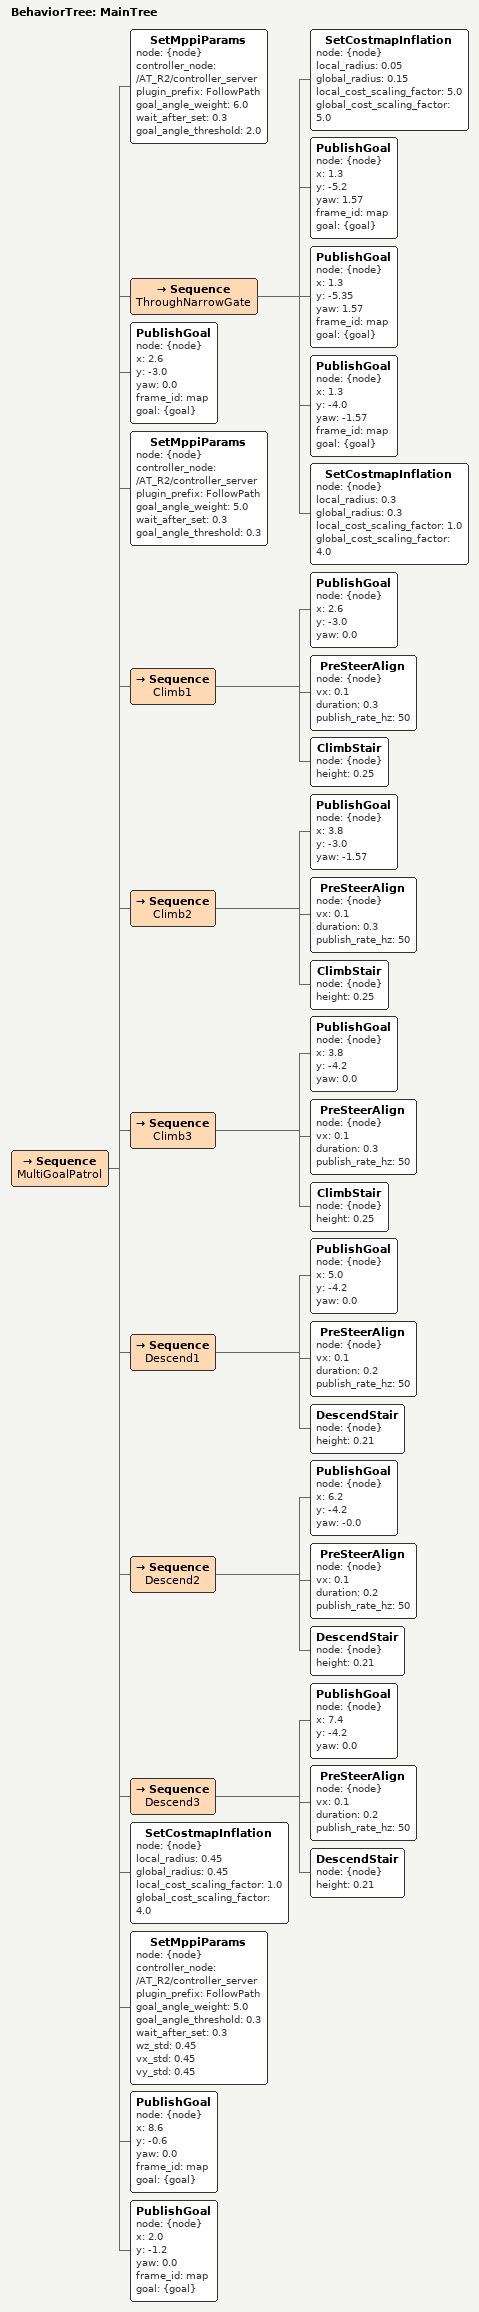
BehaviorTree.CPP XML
<?xml version="1.0"?>
<root BTCPP_format="4" main_tree_to_execute="MainTree">
  <BehaviorTree ID="MainTree">
    <Sequence name="MultiGoalPatrol">
      <!-- First goal -->
      <SetMppiParams node="{node}"
                controller_node="/AT_R2/controller_server"
                plugin_prefix="FollowPath"
                goal_angle_weight="6.0"
                wait_after_set="0.3"
                goal_angle_threshold="2.0"/>

      <Sequence name="ThroughNarrowGate">
        <SetCostmapInflation node="{node}"
                            local_radius="0.05"
                            global_radius="0.15"
                            local_cost_scaling_factor="5.0"
                            global_cost_scaling_factor="5.0"/>
        <PublishGoal node="{node}" x="1.3" y="-5.2" yaw="1.57" frame_id="map" goal="{goal}"/>
        <PublishGoal node="{node}" x="1.3" y="-5.35" yaw="1.57" frame_id="map" goal="{goal}"/>
        <PublishGoal node="{node}" x="1.3" y="-4.0" yaw="-1.57" frame_id="map" goal="{goal}"/>
        <SetCostmapInflation node="{node}"
                            local_radius="0.3"
                            global_radius="0.3"
                            local_cost_scaling_factor="1.0"
                            global_cost_scaling_factor="4.0"/>
      </Sequence>

      <PublishGoal node="{node}" x="2.6" y="-3.0" yaw="0.0" frame_id="map" goal="{goal}"/>
      <SetMppiParams node="{node}"
                controller_node="/AT_R2/controller_server"
                plugin_prefix="FollowPath"
                goal_angle_weight="5.0"
                wait_after_set="0.3"
                goal_angle_threshold="0.3"/>
      <!-- Second goal -->

      <Sequence name="Climb1">
        <PublishGoal node="{node}" x="2.6" y="-3.0" yaw="0.0"/>
        <PreSteerAlign node="{node}" vx="0.1" duration="0.3" publish_rate_hz="50"/>
        <ClimbStair node="{node}" height="0.25"/>
      </Sequence>

      <!-- Third goal -->
      <Sequence name="Climb2">
        <PublishGoal node="{node}" x="3.8" y="-3.0" yaw="-1.57"/>
        <PreSteerAlign node="{node}" vx="0.1" duration="0.3" publish_rate_hz="50"/>
        <ClimbStair node="{node}" height="0.25"/>
      </Sequence>
      <!-- Return to start -->
      <Sequence name="Climb3">
        <PublishGoal node="{node}" x="3.8" y="-4.2" yaw="0.0"/>
        <PreSteerAlign node="{node}" vx="0.1" duration="0.3" publish_rate_hz="50"/>
        <ClimbStair node="{node}" height="0.25"/>
      </Sequence>
      <Sequence name="Descend1">
        <PublishGoal node="{node}" x="5.0" y="-4.2" yaw="0.0"/>
        <PreSteerAlign node="{node}" vx="0.1" duration="0.2" publish_rate_hz="50"/>
        <DescendStair node="{node}" height="0.21"/>
      </Sequence>
      <Sequence name="Descend2">
        <PublishGoal node="{node}" x="6.2" y="-4.2" yaw="-0.0"/>
        <PreSteerAlign node="{node}" vx="0.1" duration="0.2" publish_rate_hz="50"/>
        <DescendStair node="{node}" height="0.21"/>
      </Sequence>
      <Sequence name="Descend3">
        <PublishGoal node="{node}" x="7.4" y="-4.2" yaw="0.0"/>
        <PreSteerAlign node="{node}" vx="0.1" duration="0.2" publish_rate_hz="50"/>
        <DescendStair node="{node}" height="0.21"/>
      </Sequence>

      <SetCostmapInflation node="{node}"
                    local_radius="0.45"
                    global_radius="0.45"
                    local_cost_scaling_factor="1.0"
                    global_cost_scaling_factor="4.0"/>
      <SetMppiParams node="{node}"
                    controller_node="/AT_R2/controller_server"
                    plugin_prefix="FollowPath"
                    goal_angle_weight="5.0"
                    goal_angle_threshold="0.3"
                    wait_after_set="0.3"
                    wz_std="0.45"
                    vx_std="0.45"
                    vy_std="0.45"/>
      <PublishGoal node="{node}" x="8.6" y="-0.6" yaw="0.0" frame_id="map" goal="{goal}"/>
      <PublishGoal node="{node}" x="2.0" y="-1.2" yaw="0.0" frame_id="map" goal="{goal}"/>

    </Sequence>
  </BehaviorTree>
</root>
